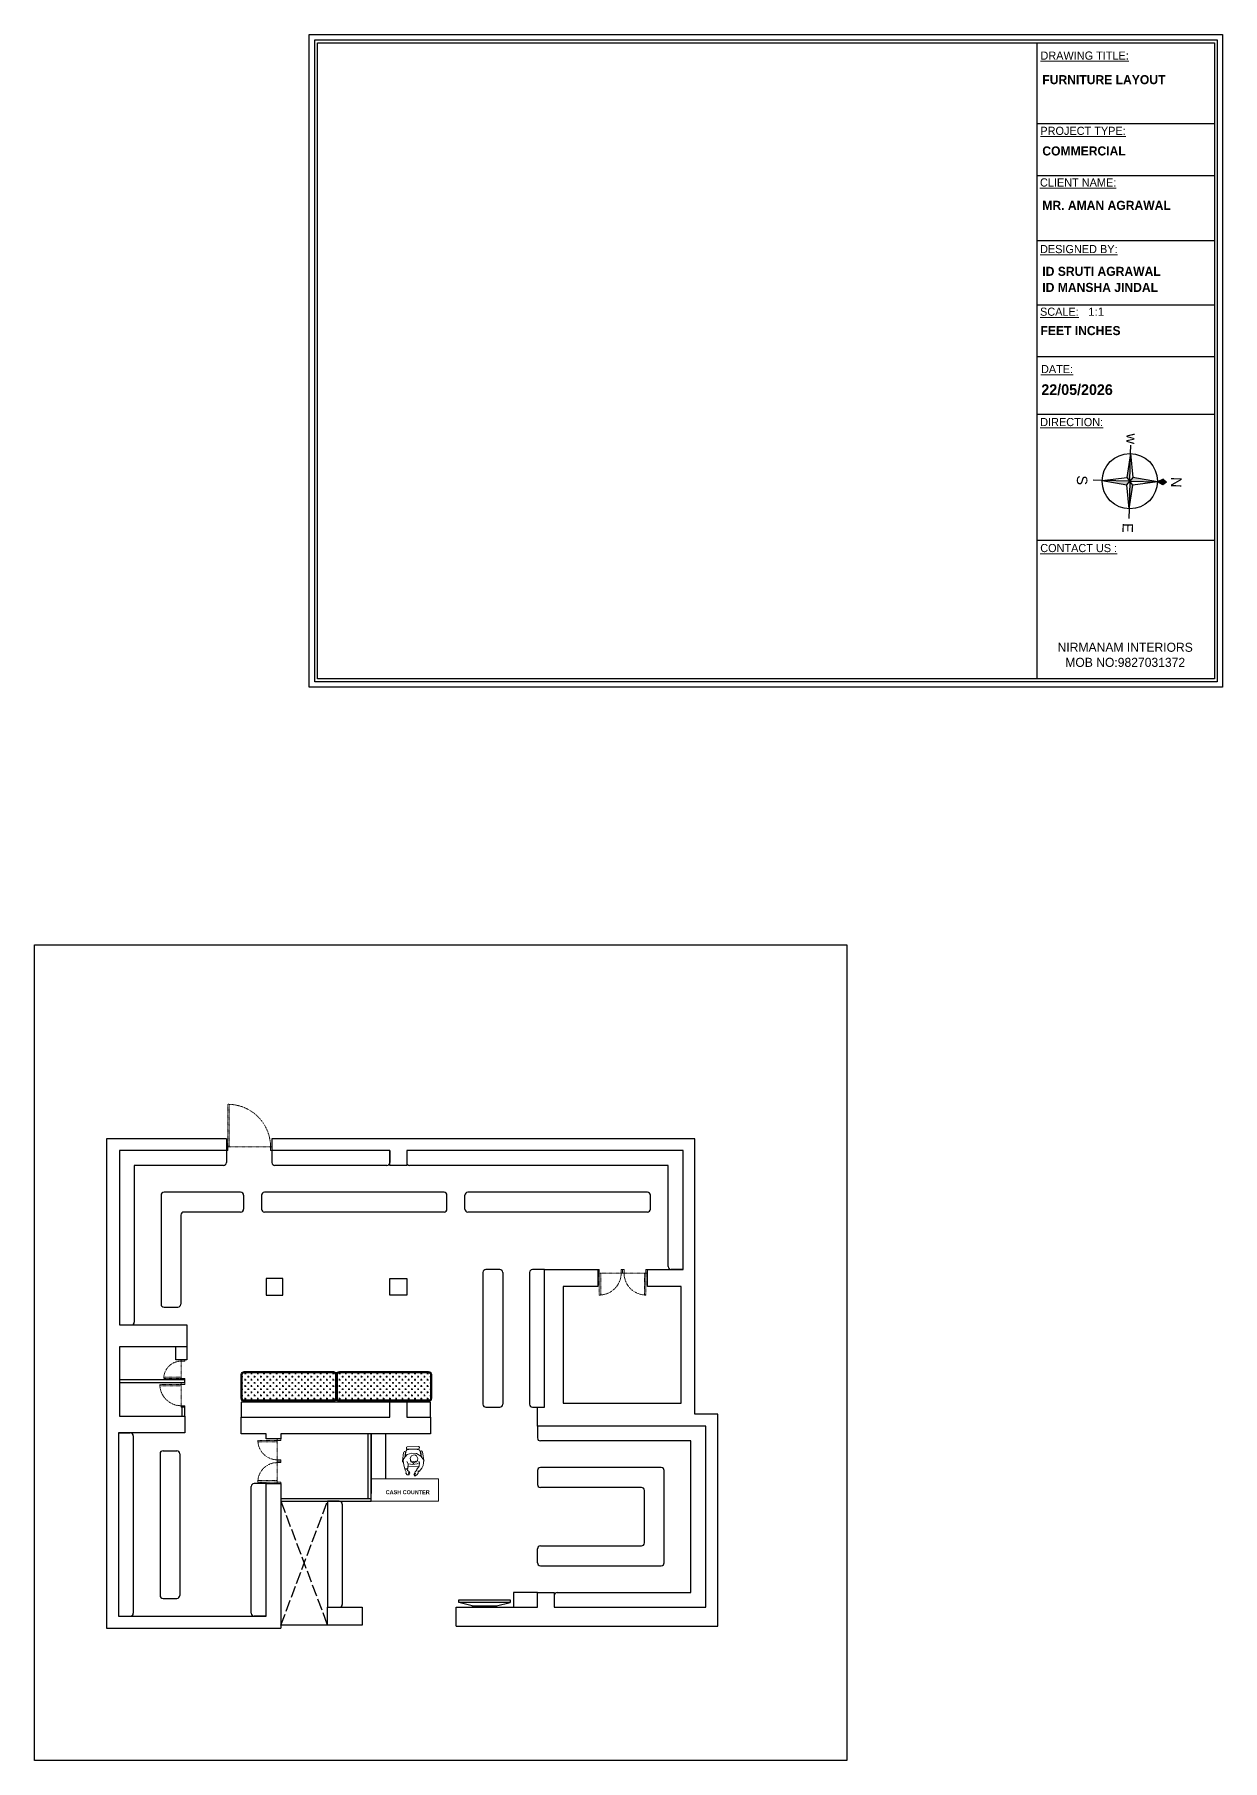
# Model space of a CAD drawing. Header units: inches. Extents: x -4677 to 18437, y -5264 to 2453.
# Drawn here: x 6908 to 8108, y 508 to 2250 of the extents above; entities that cross this region are included whole.
import ezdxf

# ---------------------------------------------------------------- set-up
doc = ezdxf.new("R2010")
doc.units = ezdxf.units.IN
for name, pattern in [('ACAD_ISO02W100', [15, 12, -3]), ('AUDIT_D_060311083008-3', [0]), ('DASHED2', [0.375, 0.25, -0.125]), ('HIDDEN', [0.375, 0.25, -0.125])]:
    doc.linetypes.add(name, pattern=pattern)
for name, color, linetype in [('A-DOOR', 251, 'AUDIT_D_060311083008-3'), ('A-Door-Frame', 1, 'Continuous'), ('A-Door-Swing', 8, 'HIDDEN'), ('ELE', 5, 'Continuous'), ('FUR', 42, 'Continuous'), ('IEL-HATCH-002', 7, 'Continuous'), ('PDF11_PDF_CH', 7, 'Continuous')]:
    doc.layers.add(name, color=color, linetype=linetype)
doc.layers.add('FURNI', color=140, linetype='Continuous', lineweight=18)
doc.styles.add('HEMI', font='stylu.ttf')
doc.styles.add('regular', font='swissl.ttf')
doc.styles.get("Standard").update_dxf_attribs({"font": 'arial.ttf'})

# ---------------------------------------------------------------- blocks, each defined once
blk = doc.blocks.new('A$C470D500B')
at = {"layer": 'ELE', "true_color": 0xed1f24}
h = blk.add_hatch(color=240, dxfattribs=at)
h.paths.add_polyline_path([(25.36, 49.16), (23.85, 47.28), (25.36, 44.35)])
h.paths.add_polyline_path([(25.36, 44.35), (26.88, 47.28), (25.36, 49.16)])
at = {"layer": 'ELE', "true_color": 0x000000}
h = blk.add_hatch(color=18, dxfattribs=at)
h.paths.add_polyline_path([(27.34, 28.11), (25.36, 29.71), (25.36, 15.08)])
h.paths.add_polyline_path([(40, 29.71), (27.34, 31.31), (25.36, 29.71)])
h.paths.add_polyline_path([(25.36, 44.35), (23.38, 31.31), (25.36, 29.71)])
h.paths.add_polyline_path([(23.38, 28.11), (25.36, 29.71), (10.73, 29.71)])
at = {"layer": 'ELE', "color": 240, "true_color": 0xed1f24}
for p, q in [((25.36, 49.16), (23.85, 47.28)), ((23.85, 47.28), (25.36, 44.35)), ((25.36, 49.16), (26.88, 47.28)), ((25.36, 44.35), (25.36, 49.16)), ((26.88, 47.28), (25.36, 44.35))]:
    blk.add_line(p, q, dxfattribs=at)
at = {"layer": 'ELE', "color": 18, "true_color": 0x000000}
for p, q in [((25.36, 44.35), (23.38, 31.31)), ((25.36, 29.71), (25.36, 44.35)), ((25.36, 44.35), (27.34, 31.31)), ((10.73, 29.71), (6.3, 29.71)), ((10.73, 29.71), (6.3, 29.71)), ((10.73, 29.71), (23.38, 31.31)), ((25.36, 29.71), (10.73, 29.71)), ((10.73, 29.71), (23.38, 28.11)), ((23.38, 31.31), (25.36, 29.71)), ((23.38, 28.11), (25.36, 29.71)), ((25.36, 15.08), (23.38, 28.11)), ((27.34, 31.31), (25.36, 29.71)), ((25.36, 29.71), (25.36, 15.08)), ((27.34, 28.11), (25.36, 29.71)), ((25.36, 29.71), (40, 29.71)), ((25.36, 15.08), (27.34, 28.11)), ((40, 29.71), (27.34, 31.31)), ((40, 29.71), (27.34, 28.11)), ((40, 29.71), (45.12, 29.71)), ((40, 29.71), (45.12, 29.71)), ((25.36, 15.08), (25.36, 10.4))]:
    blk.add_line(p, q, dxfattribs=at)
blk.add_circle((25.36, 29.71), 14.63, dxfattribs=at)
at = {"layer": 'ELE', "color": 240, "true_color": 0xed1f24}
blk.add_text('N', height=5.54, dxfattribs=at).set_placement((22.5, 51.52))
at = {"layer": 'ELE', "color": 18, "true_color": 0x000000}
for s, p in [('w', (0.11, 27.33)), ('E', (47.54, 26.51)), ('S', (22.95, 1.72))]:
    blk.add_text(s, height=5.54, dxfattribs=at).set_placement(p)
blk = doc.blocks.new('*U7')
at = {"layer": 'A-Door-Frame', "lineweight": 5}
for p, q in [((0, -100), (0, 0)), ((668, -100), (668, 0))]:
    blk.add_line(p, q, dxfattribs=at)
for points in [[(0, -100), (40, -100), (40, 0), (0, 0)], [(668, -100), (628, -100), (628, 0), (668, 0)]]:
    blk.add_lwpolyline(points, dxfattribs=at)
at = {"layer": 'A-Door-Swing', "linetype": 'DASHED2', "lineweight": 5}
blk.add_line((45, 0), (633, 0), dxfattribs=at)
blk.add_lwpolyline([(40, 0), (40, 588), (80, 588), (80, 0)], close=True, dxfattribs=at)
blk.add_arc((40, 0), 588, 360, 90, dxfattribs=at)
blk = doc.blocks.new('*U8')
at = {"layer": 'A-Door-Frame', "lineweight": 5}
for p, q in [((0, -100), (0, 0)), ((559, -100), (559, 0))]:
    blk.add_line(p, q, dxfattribs=at)
for points in [[(0, -100), (40, -100), (40, 0), (0, 0)], [(559, -100), (519, -100), (519, 0), (559, 0)]]:
    blk.add_lwpolyline(points, dxfattribs=at)
at = {"layer": 'A-Door-Swing', "linetype": 'DASHED2', "lineweight": 5}
blk.add_line((44, 0), (523, 0), dxfattribs=at)
blk.add_lwpolyline([(40, 0), (40, 479), (80, 479), (80, 0)], close=True, dxfattribs=at)
blk.add_arc((40, 0), 479, 360, 90, dxfattribs=at)
blk = doc.blocks.new('wf')
at = {"layer": 'PDF11_PDF_CH', "lineweight": 5}
for points in [[(-7099.3, -1906.5), (-7098.7, -1901.3, -0.458817), (-7095.7, -1898.8)], [(-7085.9, -1898.3, 0.414213), (-7085, -1897.3), (-7085, -1896.9)], [(-7102, -1910.7, 0.414214), (-7101, -1911.6), (-7101.1, -1911.6)], [(-7099, -1901.8, 0.414213), (-7100, -1900.8), (-7099.9, -1900.8)], [(-7082.8, -1906.5), (-7083.7, -1901.4, -0.414214), (-7082.8, -1900.4)]]:
    blk.add_lwpolyline(points, format="xyb", dxfattribs=at)
for points in [[(-7098.2, -1897.2), (-7098.2, -1897.6)], [(-7086, -1895.9), (-7097.3, -1896.2)], [(-7097.2, -1898.6), (-7086, -1898.3)], [(-7095.8, -1898.9), (-7087.3, -1898.6)], [(-7100.9, -1901.8), (-7102, -1910.7)], [(-7099.7, -1906.9), (-7099, -1901.7)], [(-7096.4, -1913.3), (-7097.7, -1911.1)], [(-7096, -1916.3), (-7086, -1916.1)], [(-7093.6, -1910.3), (-7092.5, -1910.8), (-7090.8, -1911.1), (-7089.2, -1910.8), (-7087.8, -1911.2), (-7086.9, -1910.1), (-7086.6, -1908), (-7087.8, -1905.3), (-7089.5, -1904.4), (-7091.4, -1904.5), (-7093.1, -1905.3), (-7094.2, -1907.6), (-7093.6, -1911.2), (-7091.5, -1912.1), (-7091, -1913.1), (-7090.6, -1913), (-7090.2, -1912), (-7088.2, -1911.2)], [(-7085, -1912.1), (-7085.5, -1910.8)], [(-7084.1, -1900.9), (-7083.2, -1906)], [(-7082.8, -1900.3), (-7082.9, -1900.4)], [(-7081.9, -1901.3), (-7080.4, -1910.1)], [(-7096.8, -1917.9), (-7099.6, -1918.3)], [(-7097.2, -1918.9), (-7099.6, -1919.5)]]:
    blk.add_lwpolyline(points, dxfattribs=at)
blk.add_lwpolyline([(-7096.5, -1913.3), (-7091.8, -1913.9), (-7087.3, -1913.3), (-7085, -1912.1), (-7085.4, -1915.6), (-7088.1, -1919.3), (-7087.7, -1919.7), (-7089.4, -1921.4), (-7090.6, -1924), (-7090.1, -1924.2), (-7089.1, -1922.9), (-7089.3, -1923.9), (-7090.2, -1925.4), (-7089.1, -1925.6), (-7087.2, -1924.3), (-7086.3, -1922.7), (-7086.2, -1920.4), (-7085.1, -1921), (-7082.6, -1917.9), (-7081.3, -1914.9), (-7080.7, -1909.7), (-7083.4, -1905.7), (-7087.8, -1903.1), (-7092.8, -1902.5), (-7097.3, -1903.9), (-7100.6, -1908), (-7101.3, -1910), (-7100.6, -1914.7), (-7099.7, -1918.3), (-7099.5, -1919.4), (-7098.3, -1921.5), (-7098.7, -1922.7), (-7097.4, -1924.5), (-7095.5, -1924.4), (-7095.2, -1923.9), (-7096.1, -1922.8), (-7096, -1922), (-7095.2, -1922.9), (-7094.7, -1922.7), (-7095.5, -1921.2), (-7097, -1920.2), (-7097.2, -1918.9), (-7096.7, -1918.9), (-7096.9, -1917.8), (-7096.7, -1917.7)], close=True, dxfattribs=at)
for centre, radius, start, end in [((-7097.2, -1897.3), 0.983, 90.3735, 180.3735), ((-7097.2, -1897.6), 0.983, 180.9887, 270.9888), ((-7086.7, -1901.3), 2.61, 5.8667, 102.464), ((-7085.9, -1897), 0.983, 1.8072, 91.8073), ((-7101.1, -1910.5), 1.15, 271.0278, 275.4764), ((-7099.8, -1901.8), 0.983, 91.192, 181.192), ((-7096.1, -1912.3), 4.02, 263.3806, 271.247), ((-7086.1, -1912.1), 4.02, 271.5931, 275.6031), ((-7082.9, -1901.4), 0.983, 1.604, 91.604), ((-7081.3, -1910.2), 0.983, 295.8673, 1.5711)]:
    blk.add_arc(centre, radius, start, end, dxfattribs=at)
blk = doc.blocks.new('*U12')
at = {"layer": 'A-Door-Frame', "lineweight": 5}
for p, q in [((0, -100), (0, 0)), ((682, -100), (682, 0))]:
    blk.add_line(p, q, dxfattribs=at)
for points in [[(0, -100), (40, -100), (40, 0), (0, 0)], [(682, -100), (642, -100), (642, 0), (682, 0)]]:
    blk.add_lwpolyline(points, dxfattribs=at)
at = {"layer": 'A-Door-Swing', "linetype": 'DASHED2', "lineweight": 5}
blk.add_line((45, 0), (647, 0), dxfattribs=at)
blk.add_lwpolyline([(40, 0), (40, 602), (80, 602), (80, 0)], close=True, dxfattribs=at)
blk.add_arc((40, 0), 602, 360, 90, dxfattribs=at)
blk = doc.blocks.new('*U13')
at = {"layer": 'A-Door-Frame', "lineweight": 5}
for p, q in [((0, -100), (0, 0)), ((614, -100), (614, 0))]:
    blk.add_line(p, q, dxfattribs=at)
for points in [[(0, -100), (40, -100), (40, 0), (0, 0)], [(614, -100), (574, -100), (574, 0), (614, 0)]]:
    blk.add_lwpolyline(points, dxfattribs=at)
at = {"layer": 'A-Door-Swing', "linetype": 'DASHED2', "lineweight": 5}
blk.add_line((45, 0), (578, 0), dxfattribs=at)
blk.add_lwpolyline([(40, 0), (40, 534), (80, 534), (80, 0)], close=True, dxfattribs=at)
blk.add_arc((40, 0), 534, 360, 90, dxfattribs=at)
blk = doc.blocks.new('erh')
at = {"ltscale": 7}
for p, q in [((3599.4, 764.2), (3585.8, 760.7)), ((3624, 764.2), (3637.6, 760.7))]:
    blk.add_line(p, q, dxfattribs=at)
for p, q in [((3624, 765.5), (3599.4, 765.5)), ((3599.4, 765.5), (3599.4, 764.2)), ((3624, 764.2), (3599.4, 764.2)), ((3624, 764.2), (3624, 765.5))]:
    blk.add_line(p, q)
blk.add_lwpolyline([(3585.8, 760.7), (3637.6, 760.7), (3637.6, 758), (3585.8, 758)], close=True, dxfattribs=at)
blk = doc.blocks.new('*U9')
at = {"layer": 'A-Door-Frame', "lineweight": 5}
for p, q in [((0, -100), (0, 0)), ((1255, -100), (1255, 0))]:
    blk.add_line(p, q, dxfattribs=at)
for points in [[(0, -100), (40, -100), (40, 0), (0, 0)], [(1255, -100), (1215, -100), (1215, 0), (1255, 0)]]:
    blk.add_lwpolyline(points, dxfattribs=at)
at = {"layer": 'A-Door-Swing', "linetype": 'DASHED2', "lineweight": 5}
blk.add_line((51, 0), (1225, 0), dxfattribs=at)
blk.add_lwpolyline([(40, 0), (40, 1175), (80, 1175), (80, 0)], close=True, dxfattribs=at)
blk.add_arc((40, 0), 1175, 360, 90, dxfattribs=at)

msp = doc.modelspace()

# ---------------------------------------------------------------- hatches: boundary and pattern name
at = {"layer": 'IEL-HATCH-002', "true_color": 0x939598, "transparency": 33554687}
h = msp.add_hatch(dxfattribs=at)
h.set_pattern_fill('CROSS', color=252, scale=0.5)
h.set_pattern_definition([(0, (-1036.4805, 0), (3.175, 3.175), [1.5875, -4.7625]), (90, (-1035.6868, -0.7937), (-3.175, 3.175), [1.5875, -4.7625])])
h.paths.add_polyline_path([(7211.96, 897.43, 0.4142136), (7209.96, 899.43), (7119.96, 899.43, 0.4142136), (7117.96, 897.43), (7117.96, 873.43, 0.4142136), (7119.96, 871.43), (7209.96, 871.43, 0.4142136), (7211.96, 873.43)])
h.paths.add_polyline_path([(7307.96, 897.43, 0.4142136), (7305.96, 899.43), (7215.96, 899.43, 0.4142136), (7213.96, 897.43), (7213.96, 873.43, 0.4142136), (7215.96, 871.43), (7305.96, 871.43, 0.4142136), (7307.96, 873.43)])

# ---------------------------------------------------------------- linework, layer by layer
for p, q in [((7101.9, 1135.43), (6980.9, 1135.43)), ((6980.9, 1135.43), (6980.9, 641.43)), ((7101.9, 1135.43), (7101.9, 1123.43)), ((7574.9, 1135.43), (7147.9, 1135.43)), ((7147.9, 1135.43), (7147.9, 1123.43)), ((7574.9, 857.43), (7574.9, 1135.43)), ((7101.9, 1123.43), (6993.9, 1123.43)), ((6993.9, 1123.43), (6993.9, 947.43)), ((6993.9, 1123.43), (6993.9, 1108.43)), ((7101.9, 1123.43), (7101.9, 1111.43)), ((7266.9, 1123.43), (7147.9, 1123.43)), ((7147.9, 1123.43), (7147.9, 1111.43)), ((7266.9, 1108.43), (7266.9, 1123.43)), ((7266.9, 1123.43), (7266.9, 1111.43)), ((7562.9, 1123.43), (7283.9, 1123.43)), ((7283.9, 1123.43), (7283.9, 1108.43)), ((7283.9, 1123.43), (7283.9, 1111.43)), ((7562.9, 1003.43), (7562.9, 1123.43)), ((7008.9, 1108.43), (7008.9, 950.43)), ((7098.9, 1108.43), (7008.9, 1108.43)), ((7263.9, 1108.43), (7150.9, 1108.43)), ((7283.9, 1108.43), (7266.9, 1108.43)), ((7283.9, 1108.43), (7266.9, 1108.43)), ((7547.9, 1108.43), (7286.9, 1108.43)), ((7547.9, 1006.43), (7547.9, 1108.43)), ((7116.29, 1081.43), (7038.9, 1081.43)), ((7321.6, 1081.43), (7140.29, 1081.43)), ((7526.9, 1081.43), (7345.6, 1081.43)), ((7035.9, 1078.43), (7035.9, 968.43)), ((7119.29, 1078.43), (7119.29, 1064.43)), ((7137.29, 1078.43), (7137.29, 1064.43)), ((7324.6, 1064.43), (7324.6, 1078.43)), ((7342.6, 1064.43), (7342.6, 1078.43)), ((7529.9, 1064.43), (7529.9, 1078.43)), ((7055.9, 1058.43), (7055.9, 968.43)), ((7116.29, 1061.43), (7058.9, 1061.43)), ((7321.6, 1061.43), (7140.29, 1061.43)), ((7526.9, 1061.43), (7345.6, 1061.43)), ((7158.9, 994.43), (7141.9, 994.43)), ((7141.9, 994.43), (7141.9, 977.43)), ((7158.9, 977.43), (7158.9, 994.43)), ((7360.9, 1000.43), (7360.9, 867.43)), ((7377.9, 1003.43), (7363.9, 1003.43)), ((7380.9, 1000.43), (7380.9, 867.43)), ((7407.9, 1000.43), (7407.9, 867.43)), ((7422.9, 1003.43), (7410.9, 1003.43)), ((7422.9, 864.43), (7422.9, 1003.43)), ((7422.9, 1003.43), (7476.9, 1003.43)), ((7476.9, 1003.43), (7476.9, 986.43)), ((7526.9, 986.43), (7526.9, 1003.43)), ((7526.9, 1003.43), (7562.9, 1003.43)), ((7562.9, 1003.43), (7550.9, 1003.43)), ((7141.9, 977.43), (7158.9, 977.43)), ((7476.9, 986.43), (7441.9, 986.43)), ((7441.9, 986.43), (7441.9, 868.43)), ((7560.9, 986.43), (7526.9, 986.43)), ((7560.9, 868.43), (7560.9, 986.43)), ((7038.9, 965.43), (7052.9, 965.43)), ((6993.9, 947.43), (7061.9, 947.43)), ((6993.9, 947.43), (7005.9, 947.43)), ((7061.9, 947.43), (7061.9, 925.43)), ((6993.9, 925.43), (6993.9, 855.43)), ((7050.9, 925.43), (6993.9, 925.43)), ((7061.9, 925.43), (7050.9, 925.43)), ((7050.9, 912.32), (7050.9, 925.43)), ((7061.9, 925.43), (7061.9, 912.32)), ((7061.9, 912.32), (7050.9, 912.32)), ((7059.9, 891.93), (6993.9, 891.93)), ((7059.9, 888.93), (6993.9, 888.93)), ((7059.9, 888.93), (7059.9, 891.93)), ((6993.9, 855.43), (7059.9, 855.43)), ((7059.9, 864.43), (7056.9, 864.43)), ((7056.9, 864.43), (7056.9, 855.43)), ((7059.9, 855.43), (7059.9, 864.43)), ((7059.9, 855.43), (7059.9, 838.43)), ((7307.9, 869.43), (7116.9, 869.43)), ((7116.9, 869.43), (7116.9, 854.43)), ((7116.9, 837.43), (7116.9, 854.43)), ((7266.9, 854.43), (7266.9, 870.43)), ((7266.9, 870.43), (7283.9, 870.43)), ((7283.9, 870.43), (7283.9, 854.43)), ((7283.9, 854.43), (7307.9, 854.43)), ((7307.9, 854.43), (7307.9, 869.43)), ((7307.9, 854.43), (7307.9, 837.43)), ((7363.9, 864.43), (7377.9, 864.43)), ((7410.9, 864.43), (7422.9, 864.43)), ((7415.9, 845.43), (7415.9, 864.43)), ((7441.9, 868.43), (7560.9, 868.43)), ((7597.9, 857.43), (7574.9, 857.43)), ((7597.9, 643.43), (7597.9, 857.43)), ((7059.9, 838.43), (6992.9, 838.43)), ((6992.9, 838.43), (6992.9, 653.43)), ((6992.9, 838.43), (7004.9, 838.43)), ((7141.9, 837.43), (7116.9, 837.43)), ((7141.9, 832.43), (7141.9, 837.43)), ((7156.9, 837.43), (7156.9, 832.43)), ((7244.9, 772.43), (7244.9, 837.43)), ((7247.9, 837.43), (7247.9, 777.43)), ((7247.9, 769.43), (7247.9, 837.43)), ((7262.9, 792.1), (7262.9, 837.43)), ((7585.9, 845.43), (7415.9, 845.43)), ((7415.9, 845.43), (7415.9, 833.43)), ((7585.9, 662.43), (7585.9, 845.43)), ((7007.9, 835.43), (7007.9, 656.43)), ((7037.9, 820.43), (7051.9, 820.43)), ((7156.9, 832.43), (7141.9, 832.43)), ((7570.9, 830.43), (7418.9, 830.43)), ((7570.9, 677.43), (7570.9, 830.43)), ((7034.9, 817.43), (7034.9, 674.43)), ((7054.9, 817.43), (7054.9, 674.43)), ((7540.9, 803.43), (7418.9, 803.43)), ((7126.9, 656.43), (7126.9, 784.43)), ((7141.9, 787.43), (7129.9, 787.43)), ((7141.9, 653.43), (7141.9, 787.43)), ((7141.9, 787.43), (7156.9, 787.43)), ((7156.9, 787.43), (7156.9, 769.43)), ((7415.9, 800.43), (7415.9, 786.43)), ((7543.9, 707.43), (7543.9, 800.43)), ((7156.9, 772.43), (7247.9, 772.43)), ((7156.9, 769.43), (7203.9, 769.43)), ((7156.9, 769.43), (7156.9, 644.43)), ((7156.9, 769.43), (7247.9, 769.43)), ((7203.9, 769.43), (7203.9, 753.43)), ((7203.9, 769.43), (7203.9, 769.43)), ((7215.9, 769.43), (7203.9, 769.43)), ((7520.9, 783.43), (7418.9, 783.43)), ((7523.9, 727.43), (7523.9, 780.43)), ((7203.9, 753.43), (7203.9, 662.43)), ((7218.9, 766.43), (7218.9, 665.43)), ((7415.9, 707.43), (7415.9, 721.43)), ((7418.9, 724.43), (7520.9, 724.43)), ((7418.9, 704.43), (7540.9, 704.43)), ((7037.9, 671.43), (7051.9, 671.43)), ((7203.9, 662.43), (7238.9, 662.43)), ((7203.9, 644.43), (7203.9, 662.43)), ((7203.9, 662.43), (7215.9, 662.43)), ((7238.9, 662.43), (7238.9, 644.43)), ((7333.9, 643.43), (7333.9, 662.43)), ((7333.9, 662.43), (7415.9, 662.43)), ((7415.9, 662.43), (7415.9, 677.43)), ((7415.9, 677.43), (7432.9, 677.43)), ((7432.9, 677.43), (7432.9, 662.43)), ((7432.9, 674.43), (7432.9, 662.43)), ((7432.9, 662.43), (7585.9, 662.43)), ((7435.9, 677.43), (7570.9, 677.43)), ((6992.9, 653.43), (7141.9, 653.43)), ((6992.9, 653.43), (7004.9, 653.43)), ((7141.9, 653.43), (7129.9, 653.43)), ((6980.9, 641.43), (7156.9, 641.43)), ((7203.9, 644.43), (7156.9, 644.43)), ((7156.9, 644.43), (7156.9, 641.43)), ((7238.9, 644.43), (7203.9, 644.43)), ((7333.9, 643.43), (7597.9, 643.43))]:
    msp.add_line(p, q)
at = {"color": 9, "linetype": 'ACAD_ISO02W100', "true_color": 0xc7c8ca}
for p, q in [((7156.9, 644.43), (7203.9, 769.43)), ((7156.9, 769.43), (7203.9, 644.43))]:
    msp.add_line(p, q, dxfattribs=at)
for points in [[(6908.17, 1331.31), (7728.18, 1331.31), (7728.18, 507.82), (6908.17, 507.82)], [(7266.9, 977.43), (7266.9, 994.43), (7283.9, 994.43), (7283.9, 977.43)], [(7415.9, 677.43), (7391.9, 677.43), (7391.9, 662.43), (7415.9, 662.43)]]:
    msp.add_lwpolyline(points, close=True)
for points in [[(7212.96, 897.43), (7212.96, 873.43, -0.4142136), (7209.96, 870.43), (7119.96, 870.43, -0.4142136), (7116.96, 873.43), (7116.96, 897.43, -0.4142136), (7119.96, 900.43), (7209.96, 900.43, -0.4142136)], [(7211.96, 897.43), (7211.96, 873.43, -0.4142136), (7209.96, 871.43), (7119.96, 871.43, -0.4142136), (7117.96, 873.43), (7117.96, 897.43, -0.4142136), (7119.96, 899.43), (7209.96, 899.43, -0.4142136)], [(7308.96, 897.43), (7308.96, 873.43, -0.4142136), (7305.96, 870.43), (7215.96, 870.43, -0.4142136), (7212.96, 873.43), (7212.96, 897.43, -0.4142136), (7215.96, 900.43), (7305.96, 900.43, -0.4142136)], [(7307.96, 897.43), (7307.96, 873.43, -0.4142136), (7305.96, 871.43), (7215.96, 871.43, -0.4142136), (7213.96, 873.43), (7213.96, 897.43, -0.4142136), (7215.96, 899.43), (7305.96, 899.43, -0.4142136)]]:
    msp.add_lwpolyline(points, format="xyb", close=True)
for points in [[(7116.9, 854.43), (7232.9, 854.43), (7266.9, 854.43)], [(7307.9, 837.43), (7232.9, 837.43), (7156.9, 837.43)]]:
    msp.add_lwpolyline(points)
at = {"lineweight": 5}
msp.add_lwpolyline([(7247.9, 769.43), (7247.9, 792.1), (7315.9, 792.1), (7315.9, 769.43)], close=True, dxfattribs=at)
for centre, start, end in [((7098.9, 1111.43), 270, 0), ((7150.9, 1111.43), 180, 270), ((7263.9, 1111.43), 270, 0), ((7286.9, 1111.43), 180, 270), ((7038.9, 1078.43), 90, 180), ((7116.29, 1078.43), 0, 90), ((7140.29, 1078.43), 90, 180), ((7321.6, 1078.43), 0, 90), ((7345.6, 1078.43), 90, 180), ((7526.9, 1078.43), 0, 90), ((7116.29, 1064.43), 270, 0), ((7140.29, 1064.43), 180, 270), ((7321.6, 1064.43), 270, 0), ((7345.6, 1064.43), 180, 270), ((7526.9, 1064.43), 270, 0), ((7058.9, 1058.43), 90, 180), ((7363.9, 1000.43), 90, 180), ((7377.9, 1000.43), 0, 90), ((7410.9, 1000.43), 90, 180), ((7550.9, 1006.43), 180, 270), ((7038.9, 968.43), 180, 270), ((7052.9, 968.43), 270, 0), ((7005.9, 950.43), 270, 0), ((7363.9, 867.43), 180, 270), ((7377.9, 867.43), 270, 0), ((7410.9, 867.43), 180, 270), ((7004.9, 835.43), 0, 90), ((7037.9, 817.43), 90, 180), ((7051.9, 817.43), 0, 90), ((7418.9, 833.43), 180, 270), ((7418.9, 800.43), 90, 180), ((7540.9, 800.43), 0, 90), ((7129.9, 784.43), 90, 180), ((7418.9, 786.43), 180, 270), ((7215.9, 766.43), 0, 90), ((7520.9, 780.43), 0, 90), ((7418.9, 721.43), 90, 180), ((7520.9, 727.43), 270, 0), ((7418.9, 707.43), 180, 270), ((7540.9, 707.43), 270, 0), ((7037.9, 674.43), 180, 270), ((7051.9, 674.43), 270, 0), ((7215.9, 665.43), 270, 0), ((7435.9, 674.43), 90, 180), ((7004.9, 656.43), 270, 0), ((7129.9, 656.43), 180, 270)]:
    msp.add_arc(centre, 3, start, end)
at = {"layer": 'FURNI', "color": 18, "lineweight": 25, "true_color": 0x000000}
for p, q in [((7919.99, 2241.85), (7919.99, 1599.53)), ((7919.92, 2160.38), (8099.21, 2160.38)), ((7919.92, 2107.86), (8099.21, 2107.86)), ((7919.92, 2042.17), (8099.21, 2042.17)), ((7919.92, 1977.25), (8099.21, 1977.25)), ((7919.92, 1925.04), (8099.21, 1925.04)), ((7919.92, 1866.89), (8099.21, 1866.89)), ((7919.99, 1739.71), (8099.28, 1739.63))]:
    msp.add_line(p, q, dxfattribs=at)
for points in [[(7185.6, 1591.3), (7185.6, 2250.08), (8107.5, 2250.08), (8107.5, 1591.3)], [(7191.08, 1596.78), (7191.08, 2244.6), (8102.02, 2244.6), (8102.02, 1596.78)], [(7193.83, 1599.53), (7193.83, 2241.85), (8099.28, 2241.85), (8099.28, 1599.53)]]:
    msp.add_lwpolyline(points, close=True, dxfattribs=at)

# ---------------------------------------------------------------- block references
at = {"color": 18, "lineweight": 5, "true_color": 0x000000}
msp.add_blockref('wf', (14381.75, 2720.64), dxfattribs=at)
at = {"rotation": 180}
msp.add_blockref('erh', (10974.07, 1427.97), dxfattribs=at)
at = {"layer": 'A-DOOR', "lineweight": 5, "xscale": 0.03666666666666651, "yscale": 0.03666666666666651, "zscale": 0.03666666666666651}
msp.add_blockref('*U9', (7101.9, 1127.1), dxfattribs=at)
at = {"layer": 'A-DOOR', "lineweight": 5, "yscale": 0.03666666666666651, "zscale": 0.03666666666666651}
for name, p, xscale, rotation in [('*U12', (7476.9, 999.76), -0.03666666666666651, 180), ('*U12', (7526.9, 999.76), 0.03666666666666651, 180), ('*U8', (7056.24, 891.93), 0.03666666666666651, 90.00000000000001), ('*U7', (7056.24, 888.93), -0.03666666666666651, 90), ('*U13', (7153.24, 832.43), -0.03666666666666651, 90), ('*U13', (7153.24, 787.43), 0.03666666666666651, 90.00000000000001)]:
    msp.add_blockref(name, p, dxfattribs=dict(at, xscale=xscale, rotation=rotation))
at = {"layer": 'FUR', "xscale": 1.907758485650846, "yscale": 1.907758485650846, "zscale": 1.907758485650846, "rotation": 268.4687052230764}
msp.add_blockref('A$C470D500B', (7958.57, 1849.07), dxfattribs=at)

# ---------------------------------------------------------------- texts
at = {"lineweight": 15, "attachment_point": 1, "rotation": 359.99056}
for s, insert, char_height, width, style in [('{\\LDRAWING TITLE:}', (7923.71, 2232.93), 8.2289, 91.6241, 'HEMI'), ('{\\fStylus BT|b1|i0|c0|p34;FURNITURE LAYOUT}', (7925.62, 2209.11), 9.1432, 134.5475, 'HEMI'), ('{\\LPROJECT TYPE:}', (7923.64, 2156.99), 8.2289, 86.4378, 'HEMI'), ('{\\fStylus BT|b1|i0|c0|p34;COMMERCIAL}', (7925.62, 2137.14), 9.1432, 134.5475, 'HEMI'), ('{\\LCLIENT NAME:}', (7923.25, 2104.88), 8.2289, 85.0233, 'HEMI'), ('{\\fStylus BT|b1|i0|c0|p34;MR. AMAN AGRAWAL}', (7925.62, 2082.23), 9.1432, 134.5475, 'HEMI'), ('{\\LDESIGNED BY:}', (7923.31, 2037.64), 8.2289, 86.9285, 'HEMI'), ('{\\fStylus BT|b1|i0|c0|p34;ID SRUTI AGRAWAL}', (7925.62, 2015.6), 9.1432, 121.27, 'HEMI'), ('{\\fStylus BT|b1|i0|c0|p34;ID MANSHA JINDAL}', (7925.62, 1999.38), 9.1432, 121.27, 'HEMI'), ('{\\LSCALE:}', (7923.31, 1974.41), 8.229, 63.6502, 'HEMI'), ('1:1', (7972.01, 1974.41), 8.229, 32.7166, 'regular'), ('{\\fStylus BT|b1|i0|c0|p34;FEET INCHES}', (7923.75, 1955.79), 9.1432, 121.27, 'HEMI'), ('{\\LDATE:}', (7924.27, 1916.5), 8.229, 63.6502, 'HEMI'), ('{\\fStylus BT|b1|i0|c0|p34;22/05/2026}', (7924.64, 1897.01), 10.7765, 83.3562, 'HEMI'), ('{\\LDIRECTION:}', (7923.46, 1863.02), 8.2289, 63.6502, 'HEMI'), ('{\\LCONTACT US :}', (7923.52, 1735.84), 8.2289, 79.9446, 'HEMI'), ('\\pxqc;NIRMANAM INTERIORS\\PMOB NO:9827031372', (7931.77, 1636.15), 9.1432, 155.0265, 'HEMI')]:
    msp.add_mtext(s, dxfattribs=dict(at, insert=insert, char_height=char_height, width=width, style=style))
at = {"color": 177, "lineweight": 5, "true_color": 0x293189, "insert": (7262.65, 780.62), "char_height": 4, "width": 69.2136, "attachment_point": 1, "rotation": 359.99056, "style": 'HEMI'}
msp.add_mtext('{\\fStylus BT|b1|i0|c0|p34;CASH COUNTER}', dxfattribs=at)

doc.saveas('drawing.dxf')
